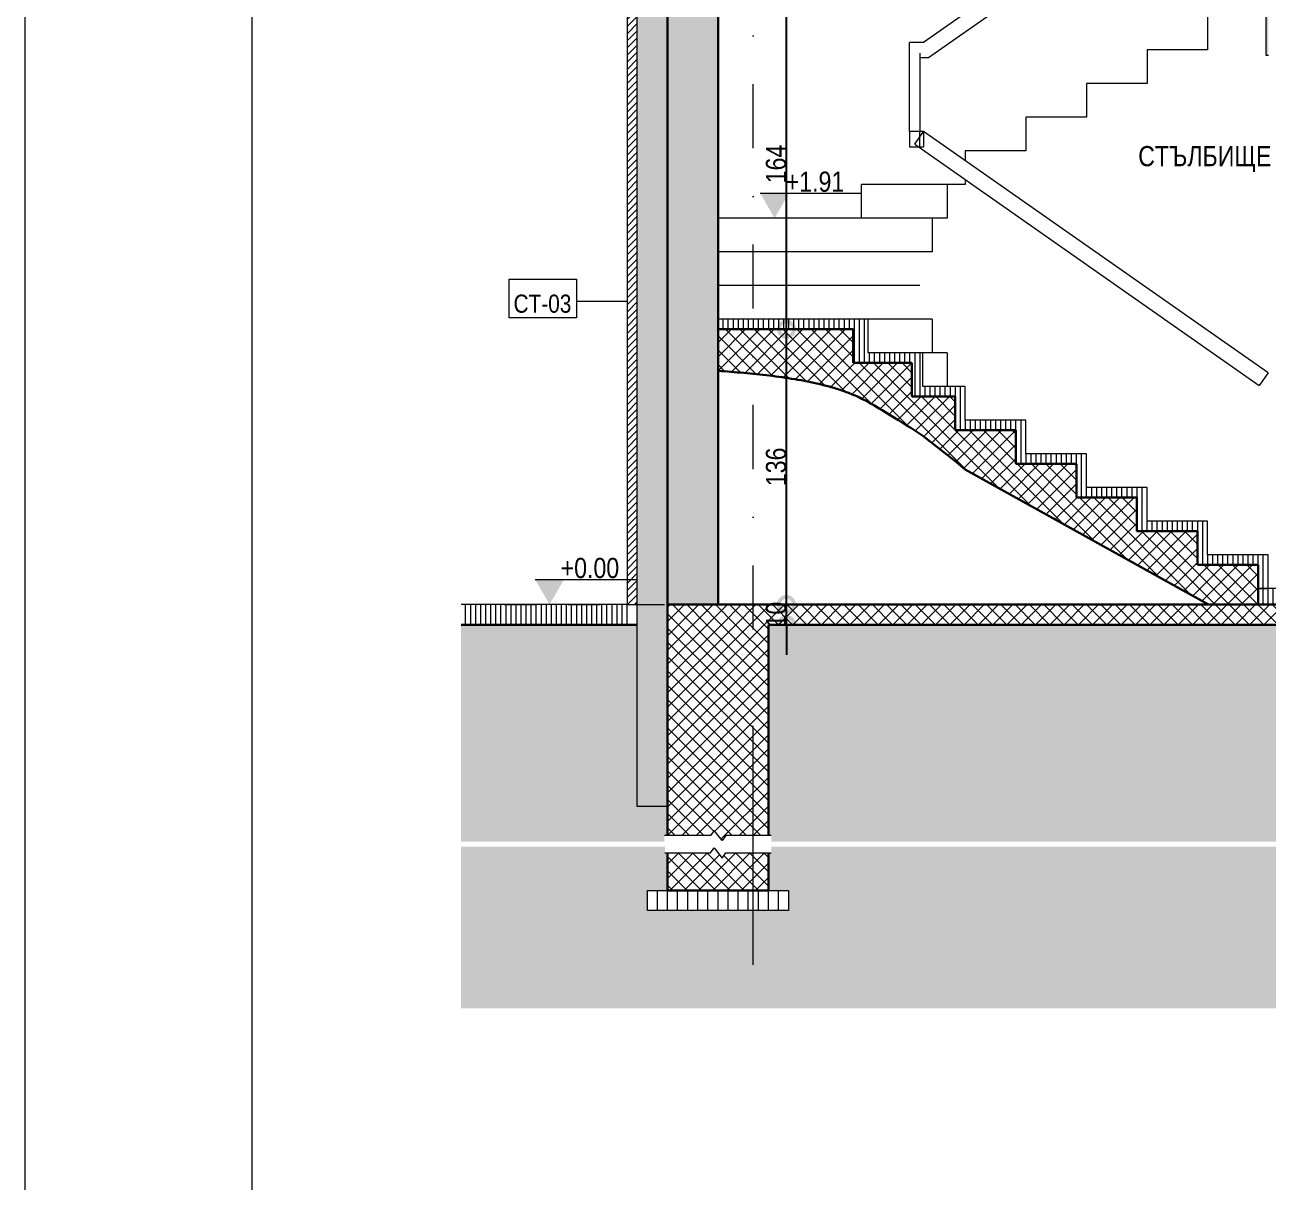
# Model space of a CAD drawing. Header units: centimetres. Extents: x 0 to 25250, y 0 to 2250.
# Drawn here: x 17950 to 18566, y 1104 to 1677 of the extents above; entities that cross this region are included whole.
import ezdxf

# ---------------------------------------------------------------- set-up
doc = ezdxf.new("R2010")
doc.units = ezdxf.units.CM
doc.linetypes.add('23-View-1$0$Dash', pattern=[31.75, 15.875, -15.875])
doc.linetypes.add('23-View-1$0$Dash dot', pattern=[79.375, 31.75, -23.8125, 0, -23.8125])
for name, color, linetype, lineweight in [('A-ANNO-DIMS', 7, 'Continuous', 9), ('A-ANNO-NOTE', 7, 'Continuous', 9), ('A-AREA-IDEN', 7, 'Continuous', 9), ('A-DETL', 7, 'Continuous', 9), ('A-DETL-GENF', 7, 'Continuous', 9), ('A-DETL-MBND', 7, 'Continuous', 9), ('A-FLOR', 7, 'Continuous', 9), ('A-FLOR-FNSH', 7, 'Continuous', 9), ('A-FLOR-HRAL', 7, 'Continuous', 9), ('A-FLOR-LEVL', 7, 'Continuous', 9), ('A-FLOR-PATT', 7, 'Continuous', 9), ('A-WALL', 7, 'Continuous', 9), ('A-WALL-FNSH', 7, 'Continuous', 9), ('A-WALL-IDEN', 7, 'Continuous', 9), ('A-WALL-PATT', 7, 'Continuous', 9), ('G-ANNO-DIMS', 7, 'Continuous', 9), ('G-ANNO-TTLB', 7, 'Continuous', 9), ('S-GRID', 7, 'Continuous', 9), ('S-STRS', 7, 'Continuous', 9)]:
    doc.layers.add(name, color=color, linetype=linetype, lineweight=lineweight)
doc.styles.add('23-View-1$0$Arial Narrow', font='ARIALN.TTF', dxfattribs={"height": 10})
doc.styles.add('23-View-1$0$Arial Narrow_1', font='ARIALN.TTF', dxfattribs={"height": 10})
doc.styles.add('23-View-1$0$Arial Narrow_2', font='ARIALN.TTF', dxfattribs={"height": 9})
doc.dimstyles.new('23-View-1$0$TEC_DIM', dxfattribs={"dimscale": 30.48, "dimtxt": 10.23431, "dimasz": 0.492126, "dimexe": 0.393701, "dimexo": 0.246063, "dimgap": 0, "dimtad": 1, "dimdec": 0, "dimzin": 0, "dimdsep": 46, "dimtxsty": '23-View-1$0$Arial Narrow_1', "dimblk1": '23-View-1$0$_DotSmall', "dimblk2": '23-View-1$0$_DotSmall', "dimsah": 1, "dimcen": 0.09, "dimazin": 0, "dimtfac": 1, "dimtdec": 4, "dimtix": 1, "dimtmove": 0, "dimatfit": 3, "dimfxl": 1, "dimtvp": 1, "dimtolj": 1, "dimtzin": 0, "dimarcsym": 2})
pattern_1 = [(45, (18835.914, 1723.288), (-3.535534, 3.535534), []), (135, (18835.914, 1723.288), (-3.535534, -3.535534), [])]
pattern_2 = [(0, (18835.914, 1723.288), (19.05, 19.05), [19.05, -19.05]), (0, (18835.914, 1730.432), (19.05, 19.05), [19.05, -19.05]), (0, (18835.914, 1737.576), (19.05, 19.05), [19.05, -19.05]), (90, (18838.296, 1739.957), (-19.05, 19.05), [19.05, -19.05]), (90, (18845.439, 1739.957), (-19.05, 19.05), [19.05, -19.05]), (90, (18852.583, 1739.957), (-19.05, 19.05), [19.05, -19.05])]

# ---------------------------------------------------------------- blocks, each defined once
blk = doc.blocks.new('TEC_ОФИЦИАЛНА РАМКА - TEC_ОФИЦИАЛНА РАМКА-2548458-СГРАДА ТИП III - ВЕРТИКАЛНИ РАЗРЕЗИ Б-Б_ В-В')
at = {"layer": 'G-ANNO-TTLB'}
for p, q in [((-13.379, 40.554), (-13.379, -4.446)), ((-11.129, -4.146), (-11.129, 40.254))]:
    blk.add_line(p, q, dxfattribs=at)
blk = doc.blocks.new('Railing - Railing-2455743-Б-Б')
at = {"layer": 'A-FLOR-HRAL'}
for p, q in [((-939.1, 398), (-1109.74, 278.39)), ((-939.1, 398), (-939.1, 388.69)), ((-939.1, 388.69), (-1107.33, 270.77)), ((-1116.67, 273), (-1116.67, 278.39)), ((-1109.74, 278.39), (-1116.67, 278.39)), ((-1116.67, 234.28), (-1116.67, 273)), ((-1111.59, 273), (-1111.59, 234.28)), ((-1107.33, 270.77), (-1111.59, 270.77)), ((-1116.67, 234.28), (-1116.67, 226.66)), ((-1111.59, 234.28), (-1116.67, 234.28)), ((-1114.11, 228.04), (-1109.74, 234.28)), ((-1111.59, 226.66), (-1111.59, 234.28)), ((-1109.74, 234.28), (-1111.59, 234.28)), ((-1111.59, 226.66), (-1111.59, 234.28)), ((-939.1, 114.67), (-1109.74, 234.28)), ((-1109.74, 234.28), (-1109.74, 226.66)), ((-1114.11, 228.04), (-943.47, 108.43)), ((-1116.67, 226.66), (-1111.59, 226.66)), ((-1111.59, 226.66), (-1109.74, 226.66)), ((-939.1, 114.67), (-943.47, 108.43))]:
    blk.add_line(p, q, dxfattribs=at)
blk = doc.blocks.new('TEC-BREAKLINE - M_Break Line-2501834-Б-Б')
at = {"layer": 'A-DETL-GENF'}
for p, q in [((-1215.31, -114.43), (-1238.09, -114.43)), ((-1213.41, -111.89), (-1215.31, -114.43)), ((-1209.6, -116.97), (-1213.41, -111.89)), ((-1207.69, -114.43), (-1209.6, -116.97)), ((-1185.22, -114.43), (-1207.69, -114.43))]:
    blk.add_line(p, q, dxfattribs=at)
blk = doc.blocks.new('TEC-BREAKLINE - M_Break Line-2501920-Б-Б')
at = {"layer": 'A-DETL-GENF'}
for p, q in [((-1237.91, -123.04), (-1215.31, -123.04)), ((-1215.31, -123.04), (-1213.41, -120.5)), ((-1213.41, -120.5), (-1209.6, -125.58)), ((-1209.6, -125.58), (-1207.69, -123.04)), ((-1207.69, -123.04), (-1185.18, -123.04))]:
    blk.add_line(p, q, dxfattribs=at)
blk = doc.blocks.new('Spot Elevations - ELEVATION_PROJECT-150941-Б-Б')
at = {"layer": 'A-ANNO-NOTE'}
blk.add_hatch(color=256, dxfattribs=at).paths.add_polyline_path([(-428.74, 312.39), (-414.43, 312.39), (-421.59, 300)])
blk.add_line((-428.74, 312.39), (-378.74, 312.39), dxfattribs=at)
blk = doc.blocks.new('23-View-1$0$_DotSmall')
at = {"color": 0, "linetype": 'ByBlock', "const_width": 0.5}
blk.add_lwpolyline([(-0.0625, 0, 1), (0.0625, 0, 1)], format="xyb", close=True, dxfattribs=at)
blk = doc.blocks.new('*D3247')
at = {"layer": 'A-ANNO-DIMS', "color": 0, "lineweight": -2, "transparency": 16777216}
for p, q in [((18327.23, 1390.39), (18327.23, 1405.39)), ((18327.23, 1380.39), (18327.23, 1390.39)), ((18332.08, 1390.39), (18339.23, 1390.39)), ((18327.23, 1380.39), (18327.23, 1365.39)), ((18332.08, 1380.39), (18339.23, 1380.39))]:
    blk.add_line(p, q, dxfattribs=at)
at = {"layer": 'A-ANNO-DIMS', "color": 0, "lineweight": -2, "transparency": 16777216, "xscale": 15, "yscale": 15, "zscale": 15}
for p, rotation in [((18327.23, 1390.39), 270), ((18327.23, 1380.39), 90)]:
    blk.add_blockref('23-View-1$0$_DotSmall', p, dxfattribs=dict(at, rotation=rotation))
at = {"layer": 'A-ANNO-DIMS', "color": 0, "transparency": 16777216, "insert": (18322.12, 1385.39), "char_height": 10, "width": 15.2053, "attachment_point": 5, "rotation": 90, "style": '23-View-1$0$Arial Narrow_1'}
blk.add_mtext('\\A1;10', dxfattribs=at)
blk = doc.blocks.new('*D3248')
at = {"layer": 'A-ANNO-DIMS', "color": 0, "lineweight": -2, "transparency": 16777216}
for p, q in [((18327.23, 1390.39), (18327.23, 1526.73)), ((18332.08, 1526.73), (18339.23, 1526.73)), ((18332.08, 1390.39), (18339.23, 1390.39))]:
    blk.add_line(p, q, dxfattribs=at)
at = {"layer": 'A-ANNO-DIMS', "color": 0, "lineweight": -2, "transparency": 16777216, "xscale": 15, "yscale": 15, "zscale": 15}
for p, rotation in [((18327.23, 1526.73), 90), ((18327.23, 1390.39), 270)]:
    blk.add_blockref('23-View-1$0$_DotSmall', p, dxfattribs=dict(at, rotation=rotation))
at = {"layer": 'A-ANNO-DIMS', "color": 0, "transparency": 16777216, "insert": (18322.12, 1458.56), "char_height": 10, "width": 22.8079, "attachment_point": 5, "rotation": 90, "style": '23-View-1$0$Arial Narrow_1'}
blk.add_mtext('\\A1;136', dxfattribs=at)
blk = doc.blocks.new('*D3249')
at = {"layer": 'A-ANNO-DIMS', "color": 0, "lineweight": -2, "transparency": 16777216}
for p, q in [((18327.23, 1526.73), (18327.23, 1690.39)), ((18332.08, 1690.39), (18339.23, 1690.39)), ((18332.08, 1526.73), (18339.23, 1526.73))]:
    blk.add_line(p, q, dxfattribs=at)
at = {"layer": 'A-ANNO-DIMS', "color": 0, "lineweight": -2, "transparency": 16777216, "xscale": 15, "yscale": 15, "zscale": 15}
for p, rotation in [((18327.23, 1690.39), 90), ((18327.23, 1526.73), 270)]:
    blk.add_blockref('23-View-1$0$_DotSmall', p, dxfattribs=dict(at, rotation=rotation))
at = {"layer": 'A-ANNO-DIMS', "color": 0, "transparency": 16777216, "insert": (18322.12, 1608.56), "char_height": 10, "width": 22.8079, "attachment_point": 5, "rotation": 90, "style": '23-View-1$0$Arial Narrow_1'}
blk.add_mtext('\\A1;164', dxfattribs=at)

msp = doc.modelspace()

# ---------------------------------------------------------------- block references
at = {"layer": 'G-ANNO-TTLB', "xscale": 50, "yscale": 50, "zscale": 50}
msp.add_blockref('TEC_ОФИЦИАЛНА РАМКА - TEC_ОФИЦИАЛНА РАМКА-2548458-СГРАДА ТИП III - ВЕРТИКАЛНИ РАЗРЕЗИ Б-Б_ В-В', (18618.96, 222.31), dxfattribs=at)

# ---------------------------------------------------------------- next in the draw order: hatches: boundary and pattern name
at = {"layer": 'A-DETL-GENF', "true_color": 0xffff80}
msp.add_hatch(color=51, dxfattribs=at).paths.add_polyline_path([(18565.96, 1662.39), (18565.96, 1698.39), (18564.71, 1698.39), (18564.71, 1662.39)])
at = {"layer": 'A-DETL-GENF'}
h = msp.add_hatch(dxfattribs=at)
h.set_pattern_fill('FP1_18', color=256, style=0, pattern_type=2)
h.set_pattern_definition(pattern_2)
h.paths.add_polyline_path([(19289.41, 1272.93), (19621.8, 1272.93), (19621.8, 1275.96), (19623.32, 1275.96), (19623.32, 1370.39), (19283.32, 1370.39), (19283.32, 1275.96), (19284.68, 1275.96), (19284.68, 1272.93)])
h.paths.add_polyline_path([(19753.09, 1272.93), (19753.09, 1360.39), (19658.32, 1360.39), (19658.32, 1290.39), (19653.32, 1290.39), (19653.32, 1275.96), (19654.94, 1275.96), (19654.94, 1272.93), (19659.41, 1272.93)])
h.paths.add_polyline_path([(18265.26, 1272.93), (18266.82, 1272.93), (18266.82, 1275.96), (18268.32, 1275.96), (18268.32, 1290.39), (18253.32, 1290.39), (18253.32, 1380.24), (18166.07, 1380.24), (18166.07, 1272.93), (18254.41, 1272.93)])
h.paths.add_polyline_path([(18324.64, 1272.93), (18756.82, 1272.93), (18756.82, 1275.96), (18758.32, 1275.96), (18758.32, 1380.39), (18318.32, 1380.39), (18318.32, 1275.96), (18319.68, 1275.96), (18319.68, 1272.93)])
h.paths.add_polyline_path([(18809.68, 1272.93), (19231.82, 1272.93), (19231.82, 1275.96), (19233.32, 1275.96), (19233.32, 1380.39), (18808.32, 1380.39), (18808.32, 1275.96), (18809.68, 1275.96)])
h = msp.add_hatch(dxfattribs=at)
h.set_pattern_fill('FP1_18', color=256, style=0, pattern_type=2)
h.set_pattern_definition(pattern_2)
h.paths.add_polyline_path([(18562.83, 1190.39), (19753.09, 1190.39), (19753.09, 1270.49), (19654.86, 1270.49), (19654.86, 1267.35), (19653.32, 1267.35), (19653.32, 1248.78), (19663.32, 1248.78), (19663.32, 1238.78), (19613.32, 1238.78), (19613.32, 1248.78), (19623.32, 1248.78), (19623.32, 1267.35), (19622.03, 1267.35), (19622.03, 1270.49), (19284.73, 1270.49), (19284.73, 1267.35), (19283.32, 1267.35), (19283.32, 1248.78), (19293.32, 1248.78), (19293.32, 1238.78), (19223.32, 1238.78), (19223.32, 1248.78), (19233.32, 1248.78), (19233.32, 1267.35), (19231.99, 1267.35), (19231.99, 1270.49), (18809.73, 1270.49), (18809.73, 1267.35), (18808.32, 1267.35), (18808.32, 1248.78), (18818.32, 1248.78), (18818.32, 1238.78), (18748.32, 1238.78), (18748.32, 1248.78), (18758.32, 1248.78), (18758.32, 1267.35), (18756.99, 1267.35), (18756.99, 1270.49), (18319.73, 1270.49), (18319.73, 1267.35), (18318.32, 1267.35), (18318.32, 1248.78), (18328.32, 1248.78), (18328.32, 1238.78), (18258.32, 1238.78), (18258.32, 1248.78), (18268.32, 1248.78), (18268.32, 1267.35), (18266.99, 1267.35), (18266.99, 1270.49), (18166.07, 1270.49), (18166.07, 1190.39), (18266.93, 1190.39)])
at = {"layer": 'A-FLOR-PATT', "true_color": 0x787878}
h = msp.add_hatch(dxfattribs=at)
h.set_pattern_fill('FP1_11', color=8, angle=-90, style=0, pattern_type=2)
h.set_pattern_definition([(270, (18790.819, 1398.392), (2.5, 2e-16), [])])
h.paths.add_polyline_path([(19281.94, 1390.39), (19283.32, 1390.39), (19283.32, 1398.39), (18783.32, 1398.39), (18783.32, 1390.39), (19257.15, 1390.39)])
h.paths.add_polyline_path([(18562.83, 1390.39), (18758.32, 1390.39), (18758.32, 1398.39), (18560.81, 1398.39), (18560.81, 1390.39)])
at = {"layer": 'A-FLOR-PATT', "true_color": 0xe0ea68}
h = msp.add_hatch(dxfattribs=at)
h.set_pattern_fill('FP1_17', color=61, angle=-90, style=0, pattern_type=2)
h.set_pattern_definition([(270, (18173.319, 1390.392), (2.5, 2e-16), [])])
h.paths.add_polyline_path([(18166.1, 1380.39), (18248.32, 1380.39), (18248.32, 1390.39), (18166.1, 1390.39), (18166.1, 1382.5)])
at = {"layer": 'A-FLOR-PATT'}
h = msp.add_hatch(dxfattribs=at)
h.set_pattern_fill('FP1_1', color=256, style=0, pattern_type=2)
h.set_pattern_definition(pattern_1)
h.paths.add_polyline_path([(18328.32, 1380.39), (19283.32, 1380.39), (19283.32, 1390.39), (18268.32, 1390.39), (18268.32, 1380.39), (18318.32, 1380.39)])
at = {"layer": 'A-FLOR-PATT', "true_color": 0x787878}
h = msp.add_hatch(dxfattribs=at)
h.set_pattern_fill('FP1_19', color=8, angle=-90, style=0, pattern_type=2)
h.set_pattern_definition([(270, (18958.319, 1210.392), (5, -2e-14), [])])
h.paths.add_polyline_path([(18818.32, 1238.78), (18818.32, 1248.78), (18748.32, 1248.78), (18748.32, 1238.78)])
h.paths.add_polyline_path([(19640.23, 1238.78), (19663.32, 1238.78), (19663.32, 1248.78), (19613.32, 1248.78), (19613.32, 1238.78), (19623.32, 1238.78)])
h.paths.add_polyline_path([(18328.32, 1238.78), (18328.32, 1248.78), (18258.32, 1248.78), (18258.32, 1238.78), (18318.32, 1238.78)])
h.paths.add_polyline_path([(19283.32, 1238.78), (19293.32, 1238.78), (19293.32, 1248.78), (19223.32, 1248.78), (19223.32, 1238.78)])
at = {"layer": 'A-WALL-PATT', "true_color": 0x787878}
h = msp.add_hatch(dxfattribs=at)
h.set_pattern_fill('FP1_4', color=8, style=0, pattern_type=2)
h.set_pattern_definition([(45, (18835.914, 1723.288), (-1.767767, 1.767767), [])])
h.paths.add_polyline_path([(18248.32, 1390.39), (18253.32, 1390.39), (18253.32, 1690.39), (18248.32, 1690.39), (18248.32, 1504.23)])
at = {"layer": 'A-WALL-PATT', "lineweight": 5, "true_color": 0xffff80}
msp.add_hatch(color=51, dxfattribs=at).paths.add_polyline_path([(18265.26, 1390.39), (18268.32, 1390.39), (18268.32, 1690.39), (18253.32, 1690.39), (18253.32, 1390.39)])
at = {"layer": 'A-WALL-PATT', "true_color": 0x808080}
msp.add_hatch(color=8, dxfattribs=at).paths.add_polyline_path([(18293.32, 1390.39), (18293.32, 1690.39), (18268.32, 1690.39), (18268.32, 1390.39)])
at = {"layer": 'A-WALL-PATT', "true_color": 0xffff80}
msp.add_hatch(color=51, dxfattribs=at).paths.add_polyline_path([(18268.32, 1290.39), (18268.32, 1390.39), (18253.32, 1390.39), (18253.32, 1290.39), (18265.26, 1290.39)])
at = {"layer": 'A-WALL-PATT'}
h = msp.add_hatch(dxfattribs=at)
h.set_pattern_fill('FP1_1', color=256, style=0, pattern_type=2)
h.set_pattern_definition(pattern_1)
h.paths.add_polyline_path([(18295.31, 1273.42), (18297.21, 1275.96), (18318.32, 1275.96), (18318.32, 1380.39), (18268.32, 1380.39), (18268.32, 1275.96), (18289.59, 1275.96), (18291.5, 1278.5), (18293.4, 1275.96)])
h = msp.add_hatch(dxfattribs=at)
h.set_pattern_fill('FP1_1', color=256, style=0, pattern_type=2)
h.set_pattern_definition(pattern_1)
h.paths.add_polyline_path([(18291.5, 1248.78), (18318.32, 1248.78), (18318.32, 1267.35), (18297.21, 1267.35), (18295.31, 1264.81), (18291.5, 1269.89), (18289.59, 1267.35), (18268.32, 1267.35), (18268.32, 1248.78)])
at = {"layer": 'S-STRS', "true_color": 0x787878}
h = msp.add_hatch(dxfattribs=at)
h.set_pattern_fill('FP1_2', color=8, style=0, pattern_type=2)
h.set_pattern_definition([(90, (18835.914, 1723.288), (-2.5, 2e-16), [])])
h.paths.add_polyline_path([(18562.83, 1398.39), (18565.81, 1398.39), (18565.81, 1415.06), (18535.81, 1415.06), (18535.81, 1431.73), (18505.81, 1431.73), (18505.81, 1448.39), (18475.81, 1448.39), (18475.81, 1465.06), (18445.81, 1465.06), (18445.81, 1481.73), (18415.81, 1481.73), (18415.81, 1498.39), (18394.79, 1498.39), (18394.79, 1515.06), (18367.75, 1515.06), (18367.75, 1531.73), (18293.32, 1531.73), (18293.32, 1526.73), (18360.26, 1526.73), (18360.26, 1510.06), (18389.36, 1510.06), (18389.36, 1493.39), (18410.81, 1493.39), (18410.81, 1476.73), (18440.81, 1476.73), (18440.81, 1460.06), (18470.81, 1460.06), (18470.81, 1443.39), (18500.81, 1443.39), (18500.83, 1426.73), (18530.81, 1426.73), (18530.81, 1410.06), (18560.81, 1410.06), (18560.81, 1398.39)])
at = {"layer": 'S-STRS'}
h = msp.add_hatch(dxfattribs=at)
h.set_pattern_fill('FP1_1', color=256, style=0, pattern_type=2)
h.set_pattern_definition(pattern_1)
h.paths.add_polyline_path([(18536.3, 1390.39), (18560.81, 1390.39), (18560.81, 1410.06), (18530.81, 1410.06), (18530.81, 1426.73), (18500.81, 1426.73), (18500.81, 1443.39), (18470.81, 1443.39), (18470.81, 1460.06), (18440.81, 1460.06), (18440.81, 1476.73), (18410.81, 1476.73), (18410.81, 1493.39), (18389.36, 1493.39), (18389.36, 1510.06), (18360.26, 1510.06), (18360.26, 1526.73), (18293.32, 1526.73), (18293.32, 1506.11), (18299.68, 1505.63), (18306.04, 1505.09), (18314.57, 1504.23), (18318.73, 1503.76), (18325.06, 1502.93), (18331.37, 1501.97), (18337.64, 1500.83), (18343.87, 1499.47), (18350.04, 1497.84), (18356.11, 1495.88), (18362.04, 1493.5), (18367.75, 1490.66), (18378.64, 1484.1), (18389.44, 1477.4), (18394.79, 1474), (18415.81, 1457.33), (18521.9, 1398.39)])

# ---------------------------------------------------------------- next in the draw order: linework, layer by layer
at = {"layer": 'A-DETL', "color": 7, "lineweight": 5}
for p, q in [((18564.71, 1698.39), (18564.71, 1662.39)), ((18564.71, 1662.39), (18565.96, 1662.39))]:
    msp.add_line(p, q, dxfattribs=at)
at = {"layer": 'A-DETL', "color": 7, "lineweight": 30}
for p, q in [((18253.32, 1380.24), (18166.1, 1380.24)), ((18268.32, 1380.39), (18268.32, 1290.39)), ((18318.32, 1380.39), (18318.32, 1275.96)), ((18758.32, 1380.39), (18318.32, 1380.39)), ((18268.32, 1275.96), (18268.32, 1290.39)), ((18268.32, 1248.78), (18268.32, 1267.35)), ((18318.32, 1267.35), (18318.32, 1248.78)), ((18268.32, 1248.78), (18318.32, 1248.78))]:
    msp.add_line(p, q, dxfattribs=at)
at = {"layer": 'A-DETL-MBND'}
for p, q in [((18253.32, 1290.39), (18253.32, 1380.24)), ((18268.32, 1290.39), (18253.32, 1290.39)), ((18258.32, 1238.78), (18258.32, 1248.78)), ((18258.32, 1248.78), (18268.32, 1248.78)), ((18318.32, 1248.78), (18328.32, 1248.78)), ((18328.32, 1248.78), (18328.32, 1238.78)), ((18328.32, 1238.78), (18258.32, 1238.78))]:
    msp.add_line(p, q, dxfattribs=at)
at = {"layer": 'A-FLOR'}
msp.add_line((18253.32, 1380.39), (18248.32, 1380.39), dxfattribs=at)
at = {"layer": 'A-FLOR-FNSH'}
for p, q in [((18758.32, 1398.39), (18560.81, 1398.39)), ((18560.81, 1398.39), (18560.81, 1390.39)), ((18248.32, 1390.39), (18166.1, 1390.39)), ((18248.32, 1380.39), (18248.32, 1390.39)), ((18166.1, 1380.39), (18248.32, 1380.39))]:
    msp.add_line(p, q, dxfattribs=at)
at = {"layer": 'A-FLOR-FNSH', "lineweight": 30}
for p, q in [((18268.32, 1390.39), (18268.32, 1380.39)), ((18758.32, 1390.39), (18268.32, 1390.39))]:
    msp.add_line(p, q, dxfattribs=at)
at = {"layer": 'A-FLOR-LEVL', "linetype": '23-View-1$0$Dash'}
msp.add_line((18187.39, 1390.39), (19681.65, 1390.39), dxfattribs=at)
at = {"layer": 'A-WALL'}
for p, q in [((18253.32, 1380.24), (18253.32, 1710.39)), ((18535.81, 1681.73), (18535.81, 1665.06)), ((18535.81, 1665.06), (18505.81, 1665.06)), ((18505.81, 1665.06), (18505.81, 1648.39)), ((18505.81, 1648.39), (18475.81, 1648.39)), ((18475.81, 1648.39), (18475.81, 1631.73)), ((18475.81, 1631.73), (18445.81, 1631.73)), ((18445.81, 1631.73), (18445.81, 1615.06)), ((18445.81, 1615.06), (18415.81, 1615.06)), ((18415.81, 1615.06), (18415.81, 1610.2)), ((18415.81, 1598.39), (18406.81, 1598.39)), ((18406.81, 1598.39), (18406.81, 1581.73)), ((18415.81, 1600.89), (18415.81, 1598.39)), ((18406.81, 1581.73), (18399.37, 1581.73)), ((18399.37, 1581.73), (18399.37, 1565.06)), ((18399.37, 1565.06), (18393.32, 1565.06)), ((18248.32, 1380.24), (18248.32, 1380.39))]:
    msp.add_line(p, q, dxfattribs=at)
at = {"layer": 'A-WALL', "lineweight": 30}
for p, q in [((18268.32, 1390.39), (18268.32, 1710.39)), ((18293.32, 1390.39), (18293.32, 1710.39))]:
    msp.add_line(p, q, dxfattribs=at)
at = {"layer": 'A-WALL-FNSH'}
for p, q in [((18248.32, 1710.39), (18248.32, 1390.39)), ((18248.32, 1390.39), (18253.32, 1390.39))]:
    msp.add_line(p, q, dxfattribs=at)
at = {"layer": 'A-WALL-IDEN'}
msp.add_line((18248.32, 1540.39), (18223.27, 1540.39), dxfattribs=at)
at = {"layer": 'A-WALL-IDEN', "flags": 128}
msp.add_lwpolyline([(18189.82, 1551.52), (18223.27, 1551.52), (18223.27, 1532.32), (18189.82, 1532.32)], close=True, dxfattribs=at)
at = {"layer": 'S-GRID', "color": 1, "linetype": '23-View-1$0$Dash dot', "lineweight": 18, "true_color": 0xff0000}
msp.add_line((18310.82, 1298.52), (18310.82, 2040.16), dxfattribs=at)
at = {"layer": 'S-GRID', "color": 1, "lineweight": 18, "true_color": 0xff0000}
msp.add_line((18310.82, 1211.9), (18310.82, 1298.52), dxfattribs=at)
at = {"layer": 'S-STRS'}
for p, q in [((18364.34, 1581.73), (18364.34, 1598.39)), ((18406.81, 1598.39), (18364.34, 1598.39)), ((18399.37, 1581.73), (18293.32, 1581.73)), ((18393.32, 1565.06), (18293.32, 1565.06)), ((18393.32, 1548.39), (18293.32, 1548.39)), ((18367.75, 1531.73), (18293.32, 1531.73)), ((18293.32, 1531.73), (18293.32, 1526.73)), ((18367.75, 1515.06), (18367.75, 1531.73)), ((18399.37, 1531.73), (18367.75, 1531.73)), ((18399.37, 1531.73), (18399.37, 1515.06)), ((18293.32, 1526.73), (18360.26, 1526.73)), ((18360.26, 1526.73), (18360.26, 1510.06)), ((18394.79, 1515.06), (18367.75, 1515.06)), ((18394.79, 1498.39), (18394.79, 1515.06)), ((18406.81, 1515.06), (18394.79, 1515.06)), ((18406.81, 1515.06), (18406.81, 1498.39)), ((18360.26, 1510.06), (18389.36, 1510.06)), ((18389.36, 1510.06), (18389.36, 1493.39)), ((18415.81, 1498.39), (18394.79, 1498.39)), ((18415.81, 1481.73), (18415.81, 1498.39)), ((18389.36, 1493.39), (18410.81, 1493.39)), ((18410.81, 1493.39), (18410.81, 1476.73)), ((18445.81, 1481.73), (18415.81, 1481.73)), ((18445.81, 1465.06), (18445.81, 1481.73)), ((18410.81, 1476.73), (18440.81, 1476.73)), ((18440.81, 1476.73), (18440.81, 1460.06)), ((18440.81, 1460.06), (18470.81, 1460.06)), ((18475.81, 1465.06), (18445.81, 1465.06)), ((18470.81, 1460.06), (18470.81, 1443.39)), ((18475.81, 1448.39), (18475.81, 1465.06)), ((18505.81, 1448.39), (18475.81, 1448.39)), ((18505.81, 1431.73), (18505.81, 1448.39)), ((18470.81, 1443.39), (18500.81, 1443.39)), ((18500.81, 1443.39), (18500.81, 1426.73)), ((18535.81, 1431.73), (18505.81, 1431.73)), ((18535.81, 1415.06), (18535.81, 1431.73)), ((18500.81, 1426.73), (18530.81, 1426.73)), ((18530.81, 1426.73), (18530.81, 1410.06)), ((18565.81, 1415.06), (18535.81, 1415.06)), ((18565.81, 1398.39), (18565.81, 1415.06)), ((18530.81, 1410.06), (18560.81, 1410.06)), ((18560.81, 1410.06), (18560.81, 1398.39)), ((18560.81, 1398.39), (18565.81, 1398.39))]:
    msp.add_line(p, q, dxfattribs=at)
at = {"layer": 'S-STRS', "lineweight": 30}
for p, q in [((18360.26, 1526.73), (18293.32, 1526.73)), ((18293.32, 1526.73), (18293.32, 1506.11)), ((18360.26, 1510.06), (18360.26, 1526.73)), ((18389.36, 1510.06), (18360.26, 1510.06)), ((18389.36, 1493.39), (18389.36, 1510.06)), ((18410.81, 1493.39), (18389.36, 1493.39)), ((18410.81, 1476.73), (18410.81, 1493.39)), ((18440.81, 1476.73), (18410.81, 1476.73)), ((18440.81, 1460.06), (18440.81, 1476.73)), ((18470.81, 1460.06), (18440.81, 1460.06)), ((18470.81, 1443.39), (18470.81, 1460.06)), ((18415.81, 1457.33), (18521.9, 1398.39)), ((18500.81, 1443.39), (18470.81, 1443.39)), ((18500.81, 1426.73), (18500.81, 1443.39)), ((18530.81, 1426.73), (18500.81, 1426.73)), ((18530.81, 1410.06), (18530.81, 1426.73)), ((18560.81, 1410.06), (18530.81, 1410.06)), ((18560.81, 1398.39), (18560.81, 1410.06)), ((18536.3, 1390.39), (18521.9, 1398.39)), ((18560.81, 1398.39), (18560.81, 1390.39)), ((18560.81, 1390.39), (18536.3, 1390.39))]:
    msp.add_line(p, q, dxfattribs=at)
at = {"layer": 'S-STRS', "lineweight": 30, "flags": 128}
msp.add_lwpolyline([(18394.79, 1474), (18400.05, 1469.83), (18405.3, 1465.66), (18410.56, 1461.5), (18415.81, 1457.33)], dxfattribs=at)
at = {"layer": 'S-STRS', "lineweight": 30}
for points, knots in [([(18293.32, 1506.11), (18297.56, 1505.81), (18306.04, 1505.14), (18318.74, 1503.83), (18331.39, 1502.08), (18341.83, 1500.06), (18350.06, 1497.9), (18355.13, 1496.27), (18359.11, 1494.76), (18363.03, 1493.11), (18365.88, 1491.69), (18367.75, 1490.66)], [0, 0, 0, 0, 0.166667, 0.333333, 0.5, 0.666667, 0.75, 0.833333, 0.875, 0.916667, 1, 1, 1, 1]), ([(18367.75, 1490.66), (18371.4, 1488.5), (18380.47, 1483.04), (18389.45, 1477.42), (18394.79, 1474)], [0, 0, 0, 0, 0.4, 1, 1, 1, 1])]:
    msp.add_open_spline(points, degree=3, knots=knots, dxfattribs=at)

# ---------------------------------------------------------------- next in the draw order: block references
at = {"layer": 'A-DETL-GENF'}
for name in ['TEC-BREAKLINE - M_Break Line-2501834-Б-Б', 'TEC-BREAKLINE - M_Break Line-2501920-Б-Б']:
    msp.add_blockref(name, (19504.91, 1390.39), dxfattribs=at)
at = {"layer": 'A-FLOR-HRAL'}
msp.add_blockref('Railing - Railing-2455743-Б-Б', (19504.91, 1390.39), dxfattribs=at)
at = {"layer": 'G-ANNO-DIMS'}
for p in [(18742.94, 1281.73), (18631.46, 1090.39)]:
    msp.add_blockref('Spot Elevations - ELEVATION_PROJECT-150941-Б-Б', p, dxfattribs=at)

# ---------------------------------------------------------------- next in the draw order: texts
at = {"layer": 'A-AREA-IDEN', "insert": (18534.45, 1604.56), "char_height": 10, "width": 67.45, "attachment_point": 8, "line_spacing_factor": 0.949189, "style": '23-View-1$0$Arial Narrow'}
msp.add_mtext('\\pt63.5,127,190.5,254,317.5,381,444.5,508,571.5,635,698.5,762,825.5,889,952.5,1016,1079.5,1143,1206.5,1270,1333.5,1397,1460.5,1524,1587.5,1651,1714.5,1778,1841.5,1905,1968.5,2032;{\\fArial Narrow|b0|i0|c204|p34;СТЪЛБИЩЕ}', dxfattribs=at)
at = {"layer": 'A-WALL-IDEN', "insert": (18206.37, 1539.33), "char_height": 9, "width": 28.45, "attachment_point": 5, "line_spacing_factor": 0.949189, "style": '23-View-1$0$Arial Narrow_2'}
msp.add_mtext('\\pt25.00002,50.00004,74.99997,99.99999,125.00001,150.00003,174.99996,199.99998,225,250.00002,275.00004,299.99997,324.99999,350.00001,375.00003,399.99996,424.99998,450,475.00002,500.00004,524.99997,549.99999,575.00001,600.00003,624.99996,649.99998,675,700.00002,725.00004,749.99997,774.99999,800.00001;{\\fArial Narrow|b0|i0|c204|p34;СТ}-03', dxfattribs=at)
at = {"layer": 'G-ANNO-DIMS', "char_height": 10, "width": 34.7536, "attachment_point": 1, "line_spacing_factor": 0.974696, "style": '23-View-1$0$Arial Narrow_1'}
for s, insert in [('+1.91', (18326.87, 1604.81)), ('+0.00', (18215.39, 1413.48))]:
    msp.add_mtext(s, dxfattribs=dict(at, insert=insert))

# ---------------------------------------------------------------- next in the draw order: dimensions: what is measured, and where the dimension line sits
at = {"layer": 'A-ANNO-DIMS'}
for base, p1, p2, override, picture, middle in [((18327.23, 1690.39), (18324.58, 1526.73), (18324.58, 1690.39), {"dimpost": '<>', "dimfxl": 163.666667}, '*D3249', (18322.12, 1608.56)), ((18327.23, 1526.73), (18324.58, 1390.39), (18324.58, 1526.73), {"dimpost": '<>', "dimfxl": 136.333333}, '*D3248', (18322.12, 1458.56)), ((18327.23, 1390.39), (18324.58, 1380.39), (18324.58, 1390.39), {"dimpost": '<>', "dimfxl": 10}, '*D3247', (18322.12, 1385.39))]:
    dim = msp.add_linear_dim(base=base, p1=p1, p2=p2, angle=90, dimstyle='23-View-1$0$TEC_DIM', override=override, dxfattribs=at)
    dim.commit()
    dim.dimension.update_dxf_attribs({"geometry": picture, "text_midpoint": middle})

doc.saveas('drawing.dxf')
